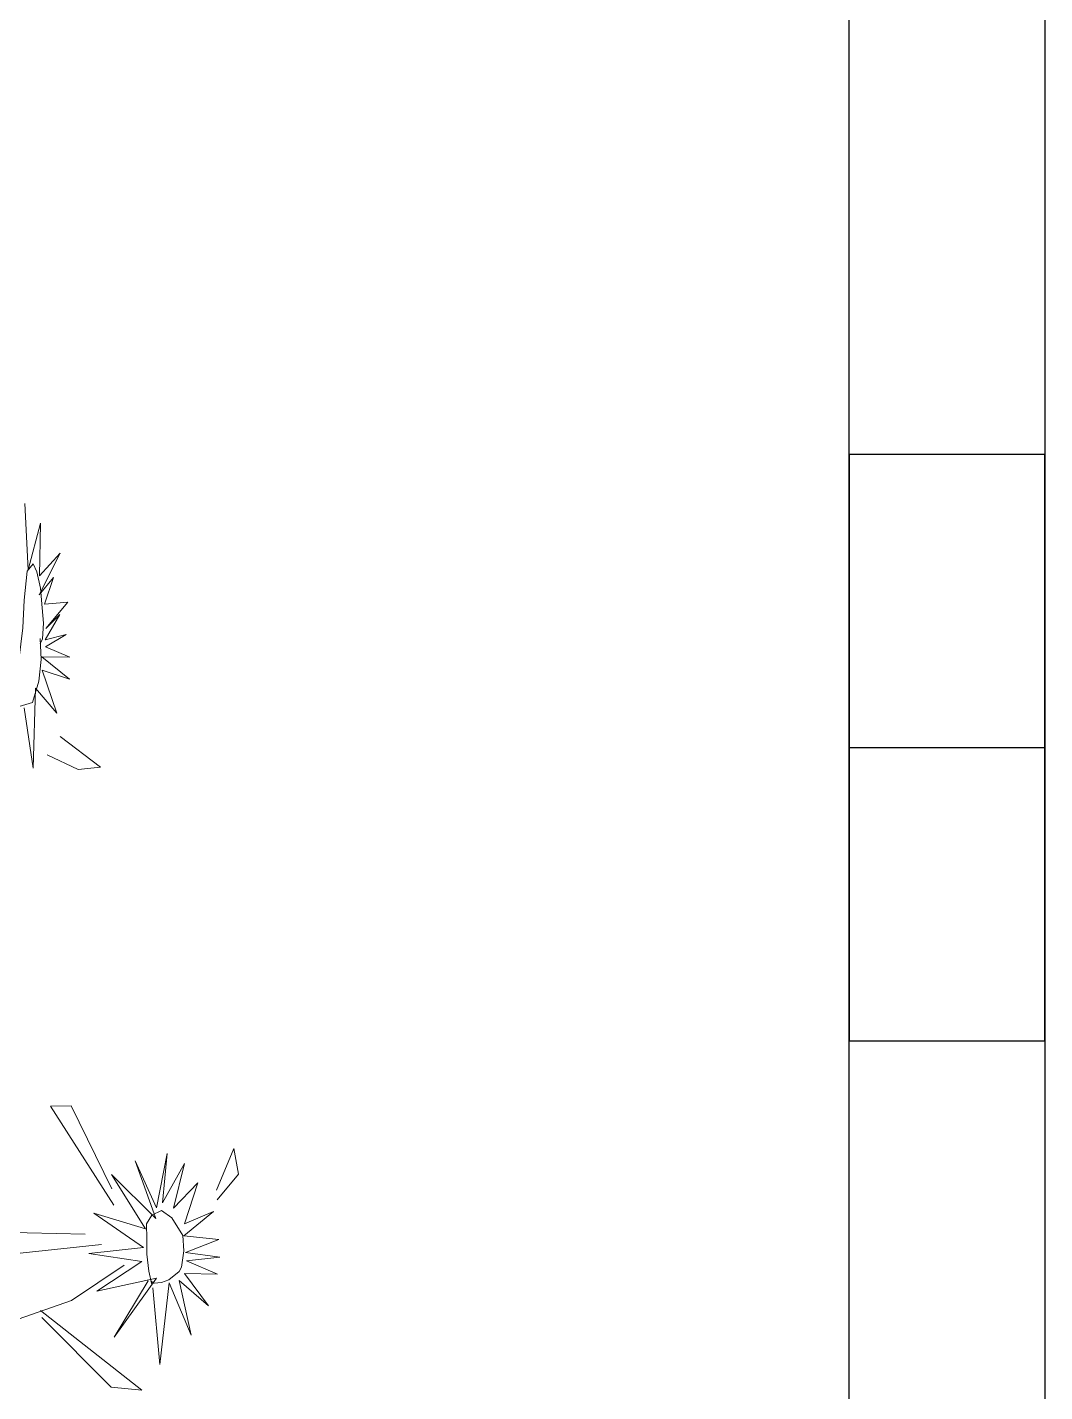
# Model space of a CAD drawing. Header units: inches. Extents: x 15 to 22798, y 21 to 21519.
# Drawn here: x 16339.14 to 16365.71, y 12520.47 to 12556.1 of the extents above; entities that cross this region are included whole.
import ezdxf

# ---------------------------------------------------------------- set-up
doc = ezdxf.new("R2010")
doc.units = ezdxf.units.IN
doc.header["$MEASUREMENT"] = 0
doc.layers.add('ARREDAMENTO', color=8, linetype='Continuous', lineweight=13)

msp = doc.modelspace()

# ---------------------------------------------------------------- linework, layer by layer
for p, q in [((16360.605, 12473.47), (16360.605, 12613.867)), ((16360.605, 12537.289), (16365.711, 12537.289))]:
    msp.add_line(p, q)
msp.add_lwpolyline([(16175.737, 13162.866), (16365.711, 13162.692), (16365.711, 12452.692), (15715.711, 12452.692)])
msp.add_lwpolyline([(16360.605, 12544.947), (16360.605, 12529.63), (16365.711, 12529.63), (16365.711, 12544.947)], close=True)
at = {"layer": 'ARREDAMENTO', "linetype": 'Continuous'}
for p, q in [((16339.161, 12541.93), (16339.075, 12543.666)), ((16339.482, 12543.153), (16339.161, 12541.93)), ((16339.456, 12541.777), (16339.482, 12543.153)), ((16339.45, 12541.279), (16339.997, 12542.364)), ((16339.997, 12542.364), (16339.456, 12541.777)), ((16339.818, 12541.727), (16339.45, 12541.279)), ((16339.582, 12541.035), (16339.818, 12541.727)), ((16340.194, 12541.083), (16339.582, 12541.035)), ((16339.624, 12540.399), (16340.194, 12541.083)), ((16339.607, 12540.106), (16339.986, 12540.761)), ((16339.986, 12540.761), (16339.624, 12540.399)), ((16340.15, 12540.241), (16339.607, 12540.106)), ((16339.614, 12539.923), (16340.15, 12540.241)), ((16340.25, 12539.653), (16339.614, 12539.923)), ((16339.518, 12539.662), (16340.25, 12539.653)), ((16340.237, 12539.073), (16339.518, 12539.662)), ((16339.529, 12539.314), (16340.237, 12539.073)), ((16339.905, 12538.189), (16339.529, 12539.314)), ((16339.287, 12536.754), (16339.347, 12538.839)), ((16339.347, 12538.839), (16339.905, 12538.189)), ((16339.054, 12538.328), (16339.287, 12536.754)), ((16339.993, 12537.578), (16341.052, 12536.78)), ((16340.465, 12536.715), (16339.657, 12537.1)), ((16341.052, 12536.78), (16340.465, 12536.715)), ((16340.284, 12527.933), (16339.744, 12527.922)), ((16339.744, 12527.922), (16341.4, 12525.337)), ((16341.346, 12525.764), (16340.284, 12527.933)), ((16342.791, 12526.684), (16342.508, 12525.267)), ((16342.664, 12525.394), (16342.791, 12526.684)), ((16344.53, 12526.818), (16344.082, 12525.733)), ((16344.653, 12526.146), (16344.53, 12526.818)), ((16341.958, 12526.493), (16342.492, 12524.987)), ((16342.508, 12525.267), (16341.958, 12526.493)), ((16343.244, 12526.428), (16342.664, 12525.394)), ((16342.955, 12525.263), (16343.244, 12526.428)), ((16341.332, 12526.134), (16342.224, 12524.717)), ((16342.492, 12524.987), (16341.332, 12526.134)), ((16343.593, 12525.924), (16342.955, 12525.263)), ((16343.24, 12524.846), (16343.593, 12525.924)), ((16344.098, 12525.474), (16344.653, 12526.146)), ((16342.638, 12525.201), (16342.386, 12525.077)), ((16342.908, 12525.006), (16342.638, 12525.201)), ((16340.877, 12525.129), (16342.17, 12524.236)), ((16342.224, 12524.717), (16340.877, 12525.129)), ((16342.386, 12525.077), (16342.25, 12524.849)), ((16342.25, 12524.849), (16342.262, 12524.445)), ((16343.195, 12524.546), (16342.908, 12525.006)), ((16343.227, 12524.535), (16344.003, 12525.168)), ((16344.003, 12525.168), (16343.24, 12524.846)), ((16340.65, 12524.58), (16336.979, 12524.66)), ((16343.223, 12524.141), (16343.195, 12524.546)), ((16344.14, 12524.443), (16343.227, 12524.535)), ((16335.89, 12523.765), (16341.073, 12524.307)), ((16342.17, 12524.236), (16340.747, 12524.077)), ((16342.262, 12524.445), (16342.259, 12524.06)), ((16343.163, 12523.717), (16343.223, 12524.141)), ((16343.269, 12524.103), (16344.14, 12524.443)), ((16340.29, 12522.849), (16341.665, 12523.769)), ((16340.747, 12524.077), (16342.125, 12523.866)), ((16342.125, 12523.866), (16340.956, 12523.09)), ((16342.259, 12524.06), (16342.31, 12523.614)), ((16344.163, 12523.981), (16343.269, 12524.103)), ((16343.294, 12523.88), (16344.163, 12523.981)), ((16344.107, 12523.535), (16343.294, 12523.88)), ((16340.956, 12523.09), (16342.512, 12523.433)), ((16342.512, 12523.433), (16341.402, 12521.894)), ((16342.31, 12523.614), (16342.385, 12523.261)), ((16342.831, 12523.383), (16343.101, 12523.604)), ((16343.101, 12523.604), (16343.163, 12523.717)), ((16343.242, 12523.55), (16344.107, 12523.535)), ((16343.871, 12522.704), (16343.242, 12523.55)), ((16341.402, 12521.894), (16342.29, 12523.36)), ((16342.36, 12523.354), (16342.453, 12523.304)), ((16342.417, 12523.181), (16342.595, 12521.178)), ((16342.453, 12523.304), (16342.642, 12523.315)), ((16342.595, 12521.178), (16342.846, 12523.308)), ((16342.642, 12523.315), (16342.831, 12523.383)), ((16342.846, 12523.308), (16343.413, 12521.938)), ((16343.104, 12523.37), (16343.871, 12522.704)), ((16343.413, 12521.938), (16343.104, 12523.37)), ((16340.29, 12522.849), (16328.427, 12518.715)), ((16339.483, 12522.589), (16342.132, 12520.502)), ((16341.323, 12520.588), (16339.52, 12522.405)), ((16342.132, 12520.502), (16341.323, 12520.588))]:
    msp.add_line(p, q, dxfattribs=at)
msp.add_lwpolyline([(16339.474, 12539.999), (16339.533, 12540.129), (16339.559, 12540.534), (16339.526, 12540.935), (16339.479, 12541.45), (16339.389, 12541.878), (16339.292, 12542.085), (16339.137, 12541.897), (16339.052, 12541.141), (16339.017, 12540.42), (16338.918, 12539.561), (16338.875, 12538.997), (16338.922, 12538.364), (16339.275, 12538.463), (16339.442, 12539.022), (16339.496, 12539.585), (16339.469, 12540.138)], dxfattribs=at)

doc.saveas('drawing.dxf')
